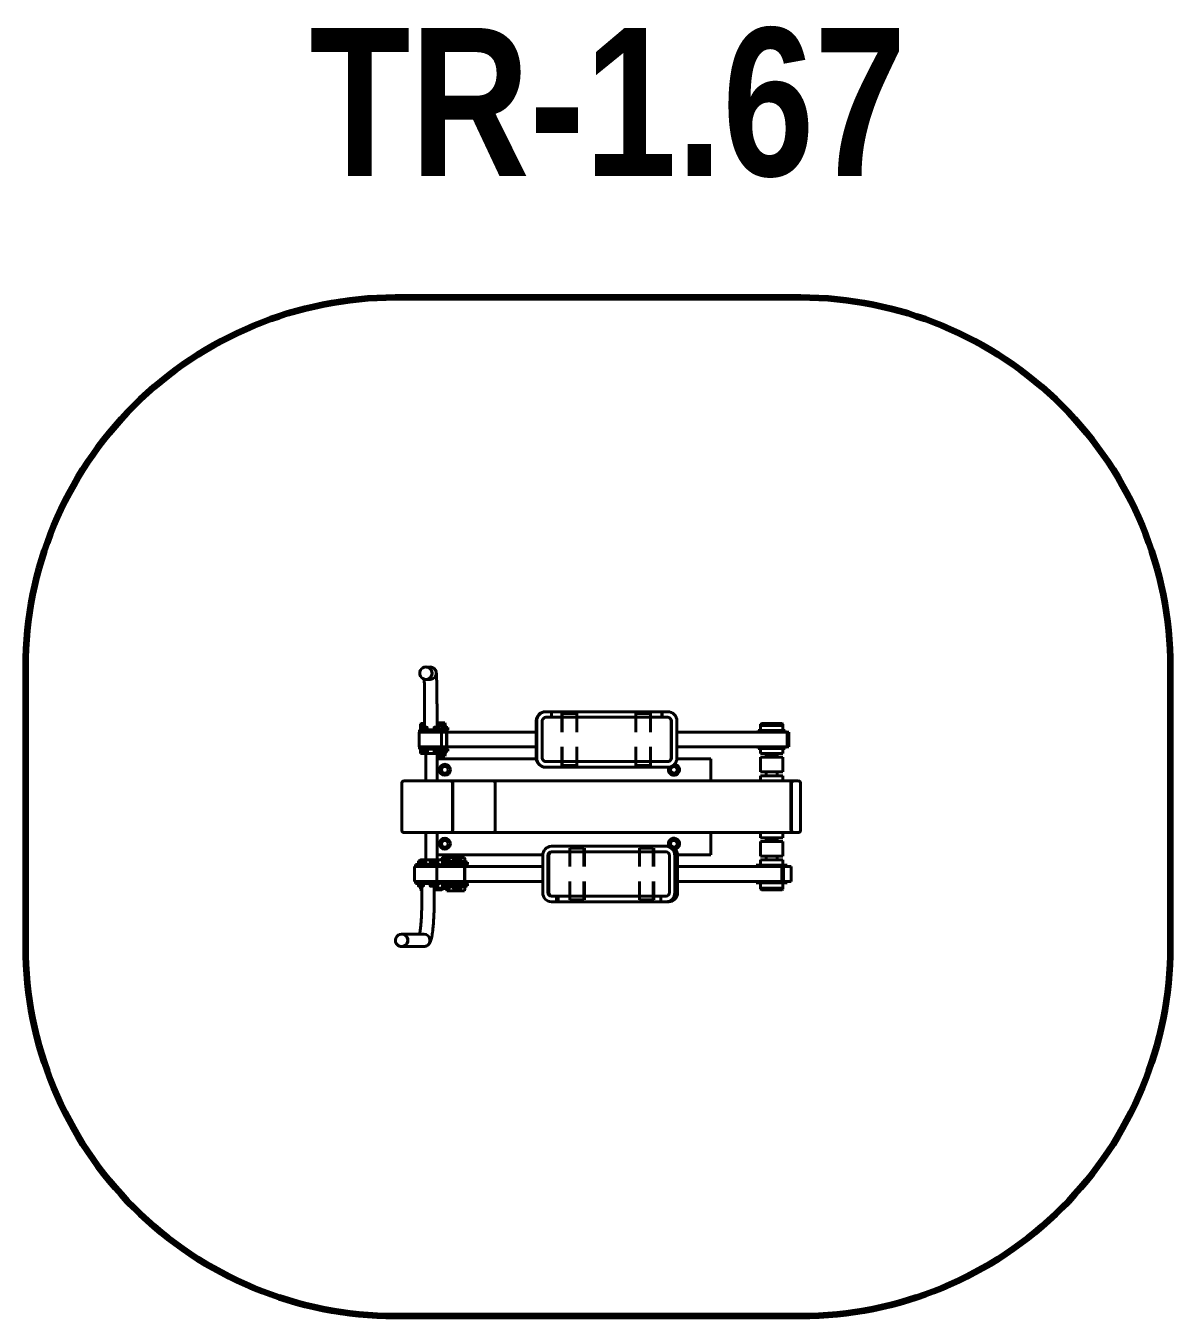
# Model space of a CAD drawing. Header units: millimetres. Extents: x 61325 to 64421, y 1197 to 4687.
import ezdxf

# ---------------------------------------------------------------- set-up
doc = ezdxf.new("R2010")
doc.units = ezdxf.units.MM
doc.layers.add('DiKom', color=7, linetype='Continuous')
doc.styles.add('style1', font='arialbd.ttf', dxfattribs={"width": 0.8})

msp = doc.modelspace()

# ---------------------------------------------------------------- hatches: boundary and pattern name
at = {"layer": 'DiKom', "linetype": 'Continuous', "lineweight": 40}
h = msp.add_hatch(color=7, dxfattribs=at)
h.paths.add_polyline_path([(62595.2, 2510.5), (62594.4, 2507.5), (62592.2, 2505.3), (62589.3, 2504.5), (62589.2, 2504.5), (62595.2, 2504.5)])
h.paths.add_polyline_path([(62595.2, 2638.5), (62595.2, 2644.5), (62589.2, 2644.5), (62592.1, 2643.7), (62594.3, 2641.6), (62595.2, 2638.6)])

# ---------------------------------------------------------------- linework, layer by layer
at = {"layer": 'DiKom', "color": 7, "linetype": 'Continuous', "lineweight": 40}
for p, q in [((62407.5, 2952.5), (62418.6, 2952.5)), ((62407.5, 2919), (62418.6, 2919)), ((62418.6, 2919), (62418.6, 2919)), ((62731, 2831.5), (62732.3, 2831.5)), ((63061.7, 2831.5), (62732.3, 2831.5)), ((62747.3, 2816.5), (62747.3, 2831.5)), ((63046, 2831.5), (63046, 2816.5)), ((63046.8, 2831.5), (63046.8, 2816.5)), ((62392.5, 2797.5), (62394.5, 2799.5)), ((62392.5, 2797.5), (62404.1, 2797.5)), ((62392.5, 2797.5), (62392.5, 2782.5)), ((62392.5, 2794.5), (62404.1, 2794.5)), ((62404.1, 2794.5), (62392.5, 2794.5)), ((62394.5, 2799.5), (62404.1, 2799.5)), ((62404.1, 2789.4), (62404.1, 2819)), ((62437.6, 2789.4), (62437.6, 2819)), ((62458.4, 2801.5), (62437.6, 2801.5)), ((62437.6, 2799.5), (62450.5, 2799.5)), ((62437.6, 2797.5), (62452.5, 2797.5)), ((62437.6, 2794.5), (62452.5, 2794.5)), ((62452.5, 2794.5), (62437.6, 2794.5)), ((62452.5, 2797.5), (62450.5, 2799.5)), ((62452.5, 2797.5), (62452.5, 2780.5)), ((62454, 2795.4), (62452.5, 2795.4)), ((62454.3, 2795.2), (62454, 2795.4)), ((62455.3, 2795.4), (62454, 2795.4)), ((62454.3, 2790.1), (62454.3, 2794.6)), ((62454.4, 2790.1), (62454.4, 2794.6)), ((62455.7, 2795.2), (62455.3, 2795.4)), ((62455.6, 2790.1), (62455.6, 2794.6)), ((62455.7, 2790.1), (62455.7, 2794.6)), ((62458.4, 2801.5), (62460.2, 2791.5)), ((62458.4, 2801.5), (62458.4, 2801.5)), ((62706, 2806.5), (62707.4, 2806.5)), ((62706, 2806.5), (62706, 2706.5)), ((62707.4, 2806.5), (62707.4, 2706.5)), ((62722.4, 2706.5), (62722.4, 2806.5)), ((62732.3, 2816.5), (63061.3, 2816.5)), ((62775.6, 2826.5), (62775.6, 2776.5)), ((62775.9, 2826.5), (62775.9, 2776.5)), ((62815.8, 2826.5), (62775.9, 2826.5)), ((62815.8, 2776.5), (62815.8, 2826.5)), ((62975.3, 2826.5), (62975.5, 2826.5)), ((62975.3, 2826.5), (62975.3, 2776.5)), ((63015.4, 2826.5), (62975.5, 2826.5)), ((62975.5, 2826.5), (62975.5, 2776.5)), ((63015.4, 2776.5), (63015.4, 2826.5)), ((63071.3, 2706.5), (63071.3, 2806.5)), ((63071.3, 2806.5), (63071.7, 2806.5)), ((63071.7, 2806.5), (63071.7, 2706.5)), ((63086.7, 2706.5), (63086.7, 2806.5)), ((63313, 2797.5), (63315, 2799.5)), ((63313, 2797.5), (63313, 2780.5)), ((63313, 2797.5), (63373, 2797.5)), ((63313, 2797.5), (63313, 2797.5)), ((63373, 2794.5), (63313, 2794.5)), ((63313, 2794.5), (63373, 2794.5)), ((63313, 2794.5), (63313, 2794.5)), ((63315, 2799.5), (63371, 2799.5)), ((63315, 2799.5), (63315, 2799.5)), ((63373, 2797.5), (63371, 2799.5)), ((63373, 2797.5), (63373, 2780.5)), ((62389.6, 2736.5), (62389.6, 2776.5)), ((62389.6, 2776.5), (62706, 2776.5)), ((62390.1, 2782.5), (62451.6, 2782.5)), ((62390.1, 2776.5), (62390.1, 2782.5)), ((62395, 2776.5), (62395, 2782.5)), ((62396.2, 2782.5), (62396.2, 2784.1)), ((62396.2, 2784.1), (62412.2, 2784.1)), ((62397.6, 2784.1), (62397.6, 2788.6)), ((62397.7, 2789.2), (62398, 2789.4)), ((62410.4, 2789.4), (62398, 2789.4)), ((62404, 2784.1), (62404, 2788.6)), ((62410.7, 2789.2), (62410.4, 2789.4)), ((62410.6, 2784.1), (62410.6, 2788.6)), ((62410.7, 2784.1), (62410.7, 2788.6)), ((62412.2, 2782.5), (62412.2, 2784.1)), ((62428.2, 2782.5), (62428.2, 2784.1)), ((62428.2, 2784.1), (62445.5, 2784.1)), ((62429.6, 2784.1), (62429.6, 2788.6)), ((62429.7, 2789.2), (62430, 2789.4)), ((62443.7, 2789.4), (62430, 2789.4)), ((62436, 2784.1), (62436, 2788.6)), ((62442.7, 2789.2), (62442.3, 2789.4)), ((62442.6, 2784.1), (62442.6, 2788.6)), ((62442.7, 2784.1), (62442.7, 2788.6)), ((62444, 2789.2), (62443.7, 2789.4)), ((62443.9, 2784.1), (62443.9, 2788.6)), ((62444.1, 2784.1), (62444.1, 2788.6)), ((62444.2, 2782.5), (62444.2, 2784.1)), ((62445, 2776.5), (62445, 2782.5)), ((62445.5, 2782.5), (62445.5, 2784.1)), ((62449.6, 2776.5), (62449.6, 2736.5)), ((62449.7, 2776.5), (62449.7, 2736.5)), ((62449.7, 2776.5), (62449.7, 2736.5)), ((62450.1, 2776.5), (62450.1, 2782.5)), ((62451.6, 2776.5), (62451.6, 2782.5)), ((62453.1, 2780.5), (62451.6, 2780.5)), ((62452, 2780.5), (62452, 2776.5)), ((62457.2, 2790.1), (62452.5, 2790.1)), ((62466.7, 2788.5), (62452.5, 2788.5)), ((62458.6, 2782.5), (62452.5, 2782.5)), ((62466.7, 2782.5), (62452.5, 2782.5)), ((62453.1, 2780.5), (62453.1, 2776.5)), ((62453.1, 2780.5), (62453.1, 2780.5)), ((62453.1, 2780.5), (62453.1, 2776.5)), ((62460.2, 2791.5), (62455.7, 2791.5)), ((62455.8, 2790.1), (62455.8, 2788.5)), ((62457.2, 2790.1), (62457.2, 2788.5)), ((62458.6, 2788.5), (62458.6, 2776.5)), ((62460.2, 2791.5), (62460.2, 2791.5)), ((62460.2, 2791.5), (62460.2, 2788.5)), ((62463.6, 2736.5), (62463.6, 2776.5)), ((62463.6, 2776.5), (62463.6, 2736.5)), ((62463.7, 2724.5), (62463.7, 2788.5)), ((62465.4, 2782.5), (62465.4, 2776.5)), ((62466.7, 2788.5), (62466.7, 2788.5)), ((62466.7, 2788.5), (62466.7, 2782.5)), ((62466.7, 2782.5), (62466.7, 2782.5)), ((63086.7, 2776.5), (63389.7, 2776.5)), ((63306.5, 2780.5), (63306.5, 2776.5)), ((63306.5, 2780.5), (63306.5, 2780.5)), ((63379.5, 2780.5), (63306.5, 2780.5)), ((63306.5, 2780.5), (63306.5, 2776.5)), ((63309.6, 2780.5), (63309.6, 2776.5)), ((63314.9, 2780.5), (63314.9, 2776.5)), ((63374.8, 2776.5), (63314.9, 2776.5)), ((63374.8, 2780.5), (63374.8, 2776.5)), ((63379.5, 2780.5), (63379.5, 2776.5)), ((63384.7, 2736.5), (63384.7, 2776.5)), ((63389.7, 2776.5), (63384.7, 2776.5)), ((63384.7, 2776.5), (63384.7, 2736.5)), ((63389.7, 2736.5), (63389.7, 2776.5)), ((62389.6, 2736.5), (62706, 2736.5)), ((62390.1, 2730.5), (62390.1, 2736.5)), ((62390.1, 2730.5), (62451.6, 2730.5)), ((62392.5, 2718.5), (62392.5, 2730.5)), ((62395, 2730.5), (62395, 2736.5)), ((62397.6, 2730.5), (62397.6, 2726.1)), ((62412.1, 2726.1), (62397.6, 2726.1)), ((62397.7, 2721), (62397.7, 2726.1)), ((62404, 2730.5), (62404, 2726.1)), ((62410.6, 2730.5), (62410.6, 2726.1)), ((62410.7, 2730.5), (62410.7, 2726.1)), ((62410.7, 2721), (62410.7, 2726.1)), ((62411.9, 2730.5), (62411.9, 2726.1)), ((62412, 2721), (62412, 2726.1)), ((62412.1, 2730.5), (62412.1, 2726.1)), ((62429.6, 2730.5), (62429.6, 2726.1)), ((62444.1, 2726.1), (62429.6, 2726.1)), ((62429.7, 2721), (62429.7, 2726.1)), ((62436, 2730.5), (62436, 2726.1)), ((62442.6, 2730.5), (62442.6, 2726.1)), ((62442.7, 2730.5), (62442.7, 2726.1)), ((62442.7, 2721), (62442.7, 2726.1)), ((62443.9, 2730.5), (62443.9, 2726.1)), ((62444, 2721), (62444, 2726.1)), ((62444.1, 2730.5), (62444.1, 2726.1)), ((62445, 2730.5), (62445, 2736.5)), ((62450.1, 2730.5), (62450.1, 2736.5)), ((62451.6, 2730.5), (62451.6, 2736.5)), ((62453.1, 2732.5), (62451.6, 2732.5)), ((62452, 2736.5), (62452, 2732.5)), ((62452.5, 2718.5), (62452.5, 2732.5)), ((62452.5, 2732.5), (62452.5, 2732.5)), ((62452.5, 2730.5), (62458.6, 2730.5)), ((62466.7, 2730.5), (62452.5, 2730.5)), ((62466.7, 2724.5), (62452.5, 2724.5)), ((62457.2, 2722.9), (62452.5, 2722.9)), ((62453.1, 2736.5), (62453.1, 2732.5)), ((62453.1, 2736.5), (62453.1, 2732.5)), ((62453.1, 2732.5), (62453.1, 2732.5)), ((62454.3, 2722.9), (62454.3, 2718.5)), ((62454.4, 2722.9), (62454.4, 2718.5)), ((62455.6, 2722.9), (62455.6, 2718.5)), ((62455.7, 2722.9), (62455.7, 2718.5)), ((62455.8, 2724.5), (62455.8, 2722.9)), ((62457.2, 2724.5), (62457.2, 2722.9)), ((62458.6, 2724.5), (62458.6, 2736.5)), ((62460.2, 2721.5), (62460.2, 2724.5)), ((62465.4, 2730.5), (62465.4, 2736.5)), ((62466.7, 2730.5), (62466.7, 2730.5)), ((62466.7, 2730.5), (62466.7, 2724.5)), ((62466.7, 2724.5), (62466.7, 2724.5)), ((62775.6, 2736.5), (62775.6, 2686.5)), ((62775.9, 2736.5), (62775.9, 2686.5)), ((62815.8, 2686.5), (62815.8, 2736.5)), ((62975.3, 2736.5), (62975.3, 2686.5)), ((62975.5, 2736.5), (62975.5, 2686.5)), ((63015.4, 2686.5), (63015.4, 2736.5)), ((63086.7, 2736.5), (63389.7, 2736.5)), ((63306.5, 2732.5), (63306.5, 2736.5)), ((63306.5, 2732.5), (63306.5, 2736.5)), ((63306.5, 2732.5), (63306.5, 2732.5)), ((63306.5, 2732.5), (63379.5, 2732.5)), ((63309.6, 2732.5), (63309.6, 2736.5)), ((63313, 2718.5), (63313, 2732.5)), ((63314.9, 2736.5), (63374.8, 2736.5)), ((63314.9, 2732.5), (63314.9, 2736.5)), ((63373, 2718.5), (63373, 2732.5)), ((63374.8, 2732.5), (63374.8, 2736.5)), ((63379.5, 2732.5), (63379.5, 2736.5)), ((62392.5, 2718.5), (62455.7, 2718.5)), ((62397.7, 2721), (62412, 2721)), ((62400.2, 2721), (62400.2, 2720.4)), ((62400.2, 2720.4), (62401.4, 2719.1)), ((62409.5, 2720.4), (62400.2, 2720.4)), ((62401.4, 2719.1), (62401.4, 2721)), ((62406.9, 2719.1), (62401.4, 2719.1)), ((62406.9, 2719.1), (62406.9, 2721)), ((62408.2, 2720.4), (62406.9, 2719.1)), ((62408.2, 2719.1), (62406.9, 2719.1)), ((62407.5, 2644.5), (62407.5, 2718.5)), ((62408.2, 2721), (62408.2, 2720.4)), ((62408.2, 2719.1), (62408.2, 2721)), ((62409.5, 2720.4), (62408.2, 2719.1)), ((62409.5, 2721), (62409.5, 2720.4)), ((62429.7, 2721), (62444, 2721)), ((62432.2, 2721), (62432.2, 2720.4)), ((62432.2, 2720.4), (62433.4, 2719.1)), ((62441.5, 2720.4), (62432.2, 2720.4)), ((62433.4, 2719.1), (62433.4, 2721)), ((62438.9, 2719.1), (62433.4, 2719.1)), ((62437.5, 2644.5), (62437.5, 2718.5)), ((62437.5, 2711.5), (62443.8, 2711.5)), ((62437.5, 2704.5), (62706.1, 2704.5)), ((62438.9, 2719.1), (62438.9, 2721)), ((62440.2, 2720.4), (62438.9, 2719.1)), ((62440.2, 2719.1), (62438.9, 2719.1)), ((62440.2, 2721), (62440.2, 2720.4)), ((62440.2, 2719.1), (62440.2, 2721)), ((62441.5, 2720.4), (62440.2, 2719.1)), ((62441.3, 2713.4), (62441.3, 2718.5)), ((62441.3, 2713.4), (62455.7, 2713.4)), ((62441.5, 2721), (62441.5, 2720.4)), ((62443.8, 2713.4), (62443.8, 2711.4)), ((62443.8, 2711.4), (62445.1, 2710.1)), ((62453.2, 2711.4), (62443.8, 2711.4)), ((62445.1, 2710.1), (62445.1, 2713.4)), ((62446.4, 2710.1), (62445.1, 2710.1)), ((62450.6, 2710.1), (62446.4, 2710.1)), ((62450.6, 2710.1), (62450.6, 2713.4)), ((62451.8, 2711.4), (62450.6, 2710.1)), ((62451.9, 2710.1), (62450.6, 2710.1)), ((62451.8, 2713.4), (62451.8, 2711.4)), ((62451.9, 2710.1), (62451.9, 2713.4)), ((62453.2, 2711.4), (62451.9, 2710.1)), ((62453.2, 2713.4), (62453.2, 2711.4)), ((62453.2, 2711.5), (62458.4, 2711.5)), ((62454.3, 2713.4), (62454.3, 2718.5)), ((62455.7, 2721.5), (62460.2, 2721.5)), ((62455.7, 2713.4), (62455.7, 2718.5)), ((62458.4, 2711.5), (62460.2, 2721.5)), ((62706, 2706.5), (62707.4, 2706.5)), ((63061.7, 2696.5), (62732.3, 2696.5)), ((63071.3, 2706.5), (63071.7, 2706.5)), ((63086.6, 2704.5), (63178.6, 2704.5)), ((63178.6, 2644.5), (63178.6, 2704.5)), ((63313, 2718.5), (63373, 2718.5)), ((63313, 2668.5), (63313, 2708.5)), ((63313, 2708.5), (63373, 2708.5)), ((63328, 2708.5), (63328, 2718.5)), ((63331.5, 2712.5), (63330.5, 2711.5)), ((63355.5, 2711.5), (63330.5, 2711.5)), ((63330.5, 2711.5), (63330.5, 2708.5)), ((63354.5, 2712.5), (63331.5, 2712.5)), ((63354.5, 2712.5), (63355.5, 2711.5)), ((63355.5, 2711.5), (63355.5, 2708.5)), ((63358, 2708.5), (63358, 2718.5)), ((63373, 2708.5), (63373, 2668.5)), ((62731, 2681.5), (62732.3, 2681.5)), ((62732.3, 2681.5), (63061.7, 2681.5)), ((62775.6, 2686.5), (62775.9, 2686.5)), ((62775.9, 2686.5), (62815.8, 2686.5)), ((62975.3, 2686.5), (62975.5, 2686.5)), ((62975.5, 2686.5), (63015.4, 2686.5)), ((63373, 2668.5), (63313, 2668.5)), ((63373, 2658.5), (63313, 2658.5)), ((63313, 2658.5), (63313, 2644.5)), ((63328, 2668.5), (63328, 2658.5)), ((63358, 2668.5), (63358, 2658.5)), ((63373, 2658.5), (63373, 2644.5)), ((62342, 2638.5), (62342, 2510.5)), ((62348, 2644.5), (63415.1, 2644.5)), ((62479.8, 2510.5), (62479.8, 2638.5)), ((62480.2, 2638.5), (62480.2, 2510.5)), ((62595.2, 2644.5), (62595.2, 2504.5)), ((63394.8, 2638.5), (63394.8, 2510.5)), ((63394.8, 2510.5), (63394.8, 2638.5)), ((63396.8, 2510.5), (63396.8, 2638.5)), ((63421.1, 2638.5), (63421.1, 2510.5)), ((63415.1, 2504.5), (62348, 2504.5)), ((62407.5, 2430.5), (62407.5, 2504.5)), ((62437.5, 2430.5), (62437.5, 2504.5)), ((63178.6, 2444.5), (63178.6, 2504.5)), ((63313, 2490.5), (63313, 2504.5)), ((63313, 2490.5), (63373, 2490.5)), ((63313, 2440.5), (63313, 2480.5)), ((63313, 2480.5), (63373, 2480.5)), ((63328, 2480.5), (63328, 2490.5)), ((63331.5, 2484.5), (63330.5, 2483.5)), ((63355.5, 2483.5), (63330.5, 2483.5)), ((63330.5, 2483.5), (63330.5, 2480.5)), ((63354.5, 2484.5), (63331.5, 2484.5)), ((63354.5, 2484.5), (63355.5, 2483.5)), ((63355.5, 2483.5), (63355.5, 2480.5)), ((63358, 2480.5), (63358, 2490.5)), ((63373, 2490.5), (63373, 2504.5)), ((63373, 2480.5), (63373, 2440.5)), ((62437.5, 2444.5), (62723.6, 2444.5)), ((63057.1, 2467.5), (62747, 2467.5)), ((62747, 2452.5), (63057.1, 2452.5)), ((62797.1, 2462.5), (62797.1, 2412.5)), ((62834.7, 2462.5), (62797.1, 2462.5)), ((62834.7, 2412.5), (62834.7, 2462.5)), ((62836.1, 2412.5), (62836.1, 2462.5)), ((62985.1, 2462.5), (62985.1, 2412.5)), ((63022.6, 2462.5), (62985.1, 2462.5)), ((63022.6, 2412.5), (63022.6, 2462.5)), ((63024, 2412.5), (63024, 2462.5)), ((63064.9, 2467.5), (63057.1, 2467.5)), ((63088.3, 2444.5), (63178.6, 2444.5)), ((62377, 2412.5), (62723.5, 2412.5)), ((62377, 2372.5), (62377, 2412.5)), ((62379.4, 2418.5), (62379.4, 2412.5)), ((62447.4, 2418.5), (62379.4, 2418.5)), ((62383.9, 2418.5), (62383.9, 2412.5)), ((62387.1, 2418.5), (62387.1, 2422.9)), ((62387.1, 2422.9), (62407.9, 2422.9)), ((62387.4, 2428), (62387.4, 2422.9)), ((62407.5, 2428), (62387.4, 2428)), ((62389.9, 2428.7), (62391.2, 2429.9)), ((62389.9, 2428), (62389.9, 2428.7)), ((62389.9, 2428.7), (62405, 2428.7)), ((62391.2, 2429.9), (62396.7, 2429.9)), ((62391.2, 2429.9), (62391.2, 2428)), ((62470.7, 2430.5), (62392.5, 2430.5)), ((62392.5, 2430.5), (62392.5, 2429.9)), ((62393.2, 2418.5), (62393.2, 2422.9)), ((62397.9, 2428.7), (62396.7, 2429.9)), ((62396.7, 2429.9), (62396.7, 2428)), ((62397.5, 2429.1), (62398.3, 2429.9)), ((62397.9, 2428), (62397.9, 2428.7)), ((62398.3, 2429.9), (62403.8, 2429.9)), ((62398.3, 2429.9), (62398.3, 2428)), ((62400, 2418.5), (62400, 2422.9)), ((62400.4, 2428), (62400.4, 2422.9)), ((62400.8, 2418.5), (62400.8, 2422.9)), ((62405, 2428.7), (62403.8, 2429.9)), ((62403.8, 2429.9), (62403.8, 2428)), ((62405, 2428), (62405, 2428.7)), ((62407.1, 2418.5), (62407.1, 2422.9)), ((62407.5, 2428), (62407.5, 2422.9)), ((62407.9, 2418.5), (62407.9, 2422.9)), ((62418.9, 2422.9), (62439.7, 2422.9)), ((62418.9, 2418.5), (62418.9, 2422.9)), ((62439.4, 2428), (62419.3, 2428)), ((62419.3, 2428), (62419.3, 2422.9)), ((62421.8, 2428.7), (62423, 2429.9)), ((62421.8, 2428), (62421.8, 2428.7)), ((62421.8, 2428.7), (62436.9, 2428.7)), ((62423, 2429.9), (62428.5, 2429.9)), ((62423, 2429.9), (62423, 2428)), ((62425, 2418.5), (62425, 2422.9)), ((62429.8, 2428.7), (62428.5, 2429.9)), ((62428.5, 2429.9), (62428.5, 2428)), ((62429.3, 2429.1), (62430.1, 2429.9)), ((62429.8, 2428), (62429.8, 2428.7)), ((62430.1, 2429.9), (62435.6, 2429.9)), ((62430.1, 2429.9), (62430.1, 2428)), ((62431.9, 2418.5), (62431.9, 2422.9)), ((62432.3, 2428), (62432.3, 2422.9)), ((62432.6, 2418.5), (62432.6, 2422.9)), ((62433.6, 2418.5), (62433.6, 2412.5)), ((62436.9, 2428.7), (62435.6, 2429.9)), ((62435.6, 2429.9), (62435.6, 2428)), ((62436.7, 2412.5), (62436.7, 2372.5)), ((62436.9, 2428), (62436.9, 2428.7)), ((62437.2, 2412.5), (62437.2, 2372.5)), ((62437.2, 2412.5), (62437.2, 2372.5)), ((62439, 2418.5), (62439, 2422.9)), ((62439.1, 2418.5), (62439.1, 2412.5)), ((62439.4, 2428), (62439.4, 2422.9)), ((62439.7, 2418.5), (62439.7, 2422.9)), ((62447.4, 2418.5), (62447.4, 2412.5)), ((62447.4, 2416.5), (62455.4, 2416.5)), ((62449.3, 2412.5), (62449.3, 2416.5)), ((62470.4, 2435.6), (62450.3, 2435.6)), ((62450.3, 2435.6), (62450.3, 2430.5)), ((62452.5, 2430.5), (62452.5, 2416.5)), ((62452.5, 2426.1), (62471.9, 2426.1)), ((62452.5, 2424.5), (62519.9, 2424.5)), ((62498.5, 2418.5), (62452.5, 2418.5)), ((62452.5, 2418.5), (62519.9, 2418.5)), ((62452.8, 2437.7), (62454.1, 2438.9)), ((62452.8, 2435.6), (62452.8, 2437.7)), ((62452.8, 2437.7), (62467.9, 2437.7)), ((62454.1, 2438.9), (62459.6, 2438.9)), ((62454.1, 2438.9), (62454.1, 2435.6)), ((62455.4, 2416.5), (62455.4, 2416.5)), ((62455.4, 2412.5), (62455.4, 2416.5)), ((62456, 2426.1), (62456, 2430.5)), ((62458.4, 2437.7), (62460.8, 2437.7)), ((62460.8, 2437.7), (62459.6, 2438.9)), ((62459.6, 2438.9), (62459.6, 2435.6)), ((62460.4, 2438.1), (62461.2, 2438.9)), ((62460.8, 2435.6), (62460.8, 2437.7)), ((62461.2, 2438.9), (62466.7, 2438.9)), ((62461.2, 2438.9), (62461.2, 2435.6)), ((62462.9, 2426.1), (62462.9, 2430.5)), ((62463.3, 2435.6), (62463.3, 2430.5)), ((62463.7, 2426.1), (62463.7, 2430.5)), ((62464.8, 2424.5), (62464.8, 2426.1)), ((62467.9, 2437.7), (62466.7, 2438.9)), ((62466.7, 2438.9), (62466.7, 2435.6)), ((62467.9, 2435.6), (62467.9, 2437.7)), ((62484.6, 2437.5), (62467.9, 2437.5)), ((62470, 2426.1), (62470, 2430.5)), ((62470.4, 2435.6), (62470.4, 2430.5)), ((62470.7, 2426.1), (62470.7, 2430.5)), ((62481.8, 2427.5), (62470.7, 2427.5)), ((62471.9, 2424.5), (62471.9, 2426.1)), ((62480.6, 2424.5), (62480.6, 2426.1)), ((62480.6, 2426.1), (62503.7, 2426.1)), ((62481.8, 2430.5), (62502.6, 2430.5)), ((62481.8, 2426.1), (62481.8, 2430.5)), ((62495.1, 2435.6), (62482.1, 2435.6)), ((62482.1, 2435.6), (62482.1, 2430.5)), ((62484.6, 2437.7), (62485.9, 2438.9)), ((62484.6, 2435.6), (62484.6, 2437.7)), ((62484.6, 2437.7), (62499.7, 2437.7)), ((62485.9, 2438.9), (62491.4, 2438.9)), ((62485.9, 2438.9), (62485.9, 2435.6)), ((62487.9, 2426.1), (62487.9, 2430.5)), ((62492.6, 2437.7), (62491.4, 2438.9)), ((62491.4, 2438.9), (62491.4, 2435.6)), ((62492.2, 2438.1), (62493, 2438.9)), ((62492.6, 2435.6), (62492.6, 2437.7)), ((62493, 2438.9), (62498.5, 2438.9)), ((62493, 2438.9), (62493, 2435.6)), ((62494.7, 2426.1), (62494.7, 2430.5)), ((62495.1, 2435.6), (62495.1, 2430.5)), ((62502.2, 2435.6), (62495.1, 2435.6)), ((62495.5, 2426.1), (62495.5, 2430.5)), ((62496.6, 2424.5), (62496.6, 2426.1)), ((62499.7, 2437.7), (62498.5, 2438.9)), ((62498.5, 2438.9), (62498.5, 2435.6)), ((62498.5, 2412.5), (62498.5, 2424.5)), ((62499.7, 2435.6), (62499.7, 2437.7)), ((62511.5, 2437.5), (62499.7, 2437.5)), ((62501.8, 2426.1), (62501.8, 2430.5)), ((62502.2, 2435.6), (62502.2, 2430.5)), ((62502.6, 2426.1), (62502.6, 2430.5)), ((62513.3, 2427.5), (62502.6, 2427.5)), ((62503.7, 2424.5), (62503.7, 2426.1)), ((62503.9, 2412.5), (62503.9, 2424.5)), ((62511.7, 2437.5), (62511.5, 2437.5)), ((62511.7, 2437.5), (62513.4, 2427.5)), ((62512.2, 2412.5), (62512.2, 2372.5)), ((62512.2, 2372.5), (62512.2, 2412.5)), ((62512.7, 2372.5), (62512.7, 2412.5)), ((62513.1, 2418.5), (62513.1, 2412.5)), ((62517.8, 2414.5), (62513.1, 2414.5)), ((62513.4, 2427.5), (62513.3, 2427.5)), ((62513.4, 2427.5), (62513.4, 2424.5)), ((62517.9, 2414.5), (62517.8, 2414.5)), ((62517.9, 2418.5), (62517.9, 2414.5)), ((62519.8, 2424.5), (62519.9, 2424.5)), ((62519.8, 2418.5), (62519.9, 2418.5)), ((62519.9, 2418.5), (62519.9, 2424.5)), ((62723.5, 2442.5), (62723.5, 2342.5)), ((62737.6, 2342.5), (62737.6, 2442.5)), ((62740, 2442.5), (62737.6, 2442.5)), ((62740, 2442.5), (62740, 2342.5)), ((63066.5, 2442.5), (63066.5, 2342.5)), ((63080.5, 2342.5), (63080.5, 2442.5)), ((63088.4, 2442.5), (63080.5, 2442.5)), ((63088.4, 2342.5), (63088.4, 2442.5)), ((63088.4, 2412.5), (63395.5, 2412.5)), ((63301.2, 2416.5), (63301.2, 2412.5)), ((63384.7, 2416.5), (63301.2, 2416.5)), ((63304.5, 2416.5), (63304.5, 2412.5)), ((63360.9, 2412.5), (63304.5, 2412.5)), ((63373, 2440.5), (63313, 2440.5)), ((63373, 2430.5), (63313, 2430.5)), ((63313, 2430.5), (63313, 2416.5)), ((63328, 2440.5), (63328, 2430.5)), ((63358, 2440.5), (63358, 2430.5)), ((63360.9, 2416.5), (63360.9, 2412.5)), ((63367.3, 2416.5), (63367.3, 2412.5)), ((63370.3, 2372.5), (63370.3, 2412.5)), ((63370.3, 2412.5), (63370.3, 2372.5)), ((63373, 2430.5), (63373, 2416.5)), ((63375, 2372.5), (63375, 2412.5)), ((63384.7, 2416.5), (63384.7, 2412.5)), ((63395.5, 2412.5), (63395.5, 2372.5)), ((62723.5, 2372.5), (62377, 2372.5)), ((62379.4, 2372.5), (62379.4, 2366.5)), ((62447.4, 2366.5), (62379.4, 2366.5)), ((62383.9, 2372.5), (62383.9, 2366.5)), ((62385.9, 2366.5), (62385.9, 2364.9)), ((62401.9, 2364.9), (62385.9, 2364.9)), ((62387.1, 2364.9), (62387.1, 2360.4)), ((62387.4, 2359.8), (62387.8, 2359.6)), ((62387.8, 2359.6), (62400.1, 2359.6)), ((62392.5, 2351.5), (62392.5, 2359.6)), ((62392.5, 2354.5), (62396.7, 2354.5)), ((62396.7, 2354.5), (62392.5, 2354.5)), ((62392.5, 2351.5), (62394.5, 2349.5)), ((62396.7, 2351.5), (62392.5, 2351.5)), ((62393.2, 2364.9), (62393.2, 2360.4)), ((62396.7, 2349.5), (62394.5, 2349.5)), ((62396.7, 2359.6), (62396.7, 2330)), ((62400, 2364.9), (62400, 2360.4)), ((62400.5, 2359.8), (62400.1, 2359.6)), ((62400.8, 2364.9), (62400.8, 2360.4)), ((62401.9, 2366.5), (62401.9, 2364.9)), ((62417.8, 2366.5), (62417.8, 2364.9)), ((62440.9, 2364.9), (62417.8, 2364.9)), ((62418.9, 2364.9), (62418.9, 2360.4)), ((62419.2, 2359.8), (62419.6, 2359.6)), ((62419.6, 2359.6), (62420.1, 2359.6)), ((62420.1, 2359.6), (62439, 2359.6)), ((62425, 2364.9), (62425, 2360.4)), ((62430.2, 2359.6), (62430.2, 2330)), ((62430.2, 2354.5), (62452.4, 2354.5)), ((62452.4, 2354.5), (62430.2, 2354.5)), ((62452.4, 2351.5), (62430.2, 2351.5)), ((62450.4, 2349.5), (62430.2, 2349.5)), ((62431.9, 2364.9), (62431.9, 2360.4)), ((62432.3, 2359.8), (62431.9, 2359.6)), ((62432.6, 2364.9), (62432.6, 2360.4)), ((62433.6, 2372.5), (62433.6, 2366.5)), ((62433.8, 2366.5), (62433.8, 2364.9)), ((62439, 2364.9), (62439, 2360.4)), ((62439.4, 2359.8), (62439, 2359.6)), ((62439.1, 2372.5), (62439.1, 2366.5)), ((62439.7, 2364.9), (62439.7, 2360.4)), ((62440.9, 2366.5), (62440.9, 2364.9)), ((62447.4, 2372.5), (62447.4, 2366.5)), ((62447.4, 2368.5), (62455.4, 2368.5)), ((62449.3, 2368.5), (62449.3, 2372.5)), ((62450.5, 2349.5), (62450.4, 2349.5)), ((62452.5, 2351.5), (62450.5, 2349.5)), ((62452.4, 2354.5), (62452.5, 2354.5)), ((62452.5, 2354.5), (62452.4, 2354.5)), ((62452.5, 2351.5), (62452.4, 2351.5)), ((62452.5, 2351.5), (62452.5, 2368.5)), ((62452.5, 2366.5), (62498.5, 2366.5)), ((62452.5, 2366.5), (62519.9, 2366.5)), ((62452.5, 2360.5), (62519.9, 2360.5)), ((62452.5, 2358.9), (62471.9, 2358.9)), ((62452.5, 2353.6), (62470.1, 2353.6)), ((62455.4, 2368.5), (62455.4, 2372.5)), ((62455.4, 2368.5), (62455.4, 2368.5)), ((62456, 2358.9), (62456, 2354.4)), ((62462.9, 2358.9), (62462.9, 2354.4)), ((62463.3, 2353.8), (62463, 2353.6)), ((62464.2, 2347.5), (62463.1, 2353.6)), ((62463.7, 2358.9), (62463.7, 2354.4)), ((62464.2, 2347.5), (62511.7, 2347.5)), ((62464.8, 2358.9), (62464.8, 2360.5)), ((62470, 2358.9), (62470, 2354.4)), ((62470.4, 2353.8), (62470.1, 2353.6)), ((62470.7, 2358.9), (62470.7, 2354.4)), ((62470.7, 2357.5), (62481.8, 2357.5)), ((62471.9, 2358.9), (62471.9, 2360.5)), ((62480.6, 2358.9), (62480.6, 2360.5)), ((62480.6, 2358.9), (62503.7, 2358.9)), ((62481.8, 2358.9), (62481.8, 2354.4)), ((62482.1, 2353.8), (62482.5, 2353.6)), ((62482.5, 2353.6), (62501.9, 2353.6)), ((62487.9, 2358.9), (62487.9, 2354.4)), ((62494.7, 2358.9), (62494.7, 2354.4)), ((62495.2, 2353.8), (62494.8, 2353.6)), ((62495.5, 2358.9), (62495.5, 2354.4)), ((62496.6, 2358.9), (62496.6, 2360.5)), ((62498.5, 2360.5), (62498.5, 2372.5)), ((62501.8, 2358.9), (62501.8, 2354.4)), ((62502.3, 2353.8), (62501.9, 2353.6)), ((62502.6, 2358.9), (62502.6, 2354.4)), ((62502.6, 2357.5), (62513.4, 2357.5)), ((62503.7, 2358.9), (62503.7, 2360.5)), ((62503.9, 2360.5), (62503.9, 2372.5)), ((62511.7, 2347.5), (62513.4, 2357.5)), ((62513.1, 2366.5), (62513.1, 2372.5)), ((62513.1, 2370.5), (62517.9, 2370.5)), ((62513.4, 2357.5), (62513.4, 2360.5)), ((62517.9, 2366.5), (62517.9, 2370.5)), ((62519.8, 2366.5), (62519.9, 2366.5)), ((62519.8, 2360.5), (62519.9, 2360.5)), ((62519.9, 2360.5), (62519.9, 2366.5)), ((62740, 2342.5), (62737.6, 2342.5)), ((62797.1, 2372.5), (62797.1, 2322.5)), ((62834.7, 2322.5), (62834.7, 2372.5)), ((62836.1, 2322.5), (62836.1, 2372.5)), ((62985.1, 2372.5), (62985.1, 2322.5)), ((63022.6, 2322.5), (63022.6, 2372.5)), ((63024, 2322.5), (63024, 2372.5)), ((63088.4, 2342.5), (63080.5, 2342.5)), ((63088.4, 2372.5), (63395.5, 2372.5)), ((63301.2, 2368.5), (63301.2, 2372.5)), ((63301.2, 2368.5), (63384.7, 2368.5)), ((63304.5, 2372.5), (63360.9, 2372.5)), ((63304.5, 2368.5), (63304.5, 2372.5)), ((63313, 2351.5), (63313, 2368.5)), ((63373, 2354.5), (63313, 2354.5)), ((63313, 2354.5), (63332.7, 2354.5)), ((63313, 2351.5), (63315, 2349.5)), ((63373, 2351.5), (63313, 2351.5)), ((63371, 2349.5), (63315, 2349.5)), ((63332.7, 2354.5), (63373, 2354.5)), ((63360.9, 2368.5), (63360.9, 2372.5)), ((63367.3, 2368.5), (63367.3, 2372.5)), ((63373, 2351.5), (63371, 2349.5)), ((63373, 2351.5), (63373, 2368.5)), ((63384.7, 2368.5), (63384.7, 2372.5)), ((63057.1, 2332.5), (62747, 2332.5)), ((62747, 2317.5), (63064.9, 2317.5)), ((62761.1, 2317.5), (62761.1, 2332.5)), ((62765.2, 2317.5), (62765.2, 2332.5)), ((62797.1, 2322.5), (62834.7, 2322.5)), ((62985.1, 2322.5), (63022.6, 2322.5)), ((63024, 2322.5), (63022.6, 2322.5)), ((63043, 2332.5), (63043, 2317.5)), ((62341.7, 2230), (62401.6, 2230)), ((62401.6, 2230), (62401.6, 2230)), ((62418.2, 2213.3), (62418.4, 2213.3)), ((62341.7, 2196.5), (62401.6, 2196.5))]:
    msp.add_line(p, q, dxfattribs=at)
at = {"layer": 'DiKom', "color": 3, "lineweight": 200}
msp.add_lwpolyline([(61325, 2196.5), (61325, 2952.5, -0.414214), (62325, 3952.5), (63421.1, 3952.5, -0.414214), (64421.1, 2952.5), (64421.1, 2196.5, -0.414214), (63421.1, 1196.5), (62325, 1196.5, -0.414214)], format="xyb", close=True, dxfattribs=at)
at = {"layer": 'DiKom', "color": 7, "linetype": 'Continuous', "lineweight": 40}
for centre, radius in [((62458.6, 2674.5), 15), ((62458.6, 2674.5), 9), ((63078.6, 2674.5), 9), ((62458.6, 2474.5), 15), ((62458.6, 2474.5), 9), ((63078.6, 2474.5), 9)]:
    msp.add_circle(centre, radius, dxfattribs=at)
for centre, radius, start, end in [((63078.6, 2674.5), 15, 150.9181, 84.8882), ((62348, 2638.5), 6, 90, 180), ((62473.8, 2638.5), 6, 0, 90), ((62474.2, 2638.5), 6, 0, 90), ((62589.2, 2638.5), 6, 0, 90), ((63400.8, 2638.5), 6, 90, 180), ((63402.8, 2638.5), 6, 90, 180), ((63415.1, 2638.5), 6, 0, 90), ((62348, 2510.5), 6, 180, 270), ((62473.8, 2510.5), 6, 270, 0), ((62474.2, 2510.5), 6, 270, 0), ((62589.2, 2510.5), 6, 270, 0), ((63078.6, 2474.5), 15, 282.3219, 207.8381), ((63400.8, 2510.5), 6, 180, 270), ((63402.8, 2510.5), 6, 180, 270), ((63415.1, 2510.5), 6, 270, 0)]:
    msp.add_arc(centre, radius, start, end, dxfattribs=at)
for centre, major_axis, ratio, start_param, end_param in [((62407.5, 2935.8), (0, 16.8), 0.999823, 0, 3.141593), ((62407.5, 2935.8), (0, 16.8), 0.999823, 5.540743, 6.283185), ((62407.5, 2935.8), (0, 16.8), 0.999823, 3.141593, 5.540743), ((62407.6, 2935.8), (0, -16.8), 0.999823, 0, 3.141593), ((62407.6, 2935.8), (0, 16.8), 0.999823, 5.540743, 6.283185), ((62407.6, 2935.8), (0, 16.8), 0.999823, 3.141593, 5.540743), ((62418.6, 2935.8), (0, -16.8), 0.999823, 0, 3.141593), ((62731, 2806.5), (0, 25), 0.998147, 0, 1.570796), ((62732.3, 2806.5), (0, 25), 0.998147, 0, 1.570796), ((63061.7, 2806.5), (0, 25), 0.998147, 4.712389, 6.283185), ((62732.3, 2806.5), (0, -10), 0.998147, 3.141593, 4.712389), ((63061.3, 2806.5), (0, 10), 0.998147, 4.712389, 6.283185), ((63061.7, 2806.5), (0, 10), 0.998147, 4.712389, 6.283185), ((62731, 2706.5), (0, -25), 0.998147, 4.712389, 6.283185), ((62732.3, 2706.5), (0, -25), 0.998147, 4.712389, 6.283185), ((62732.3, 2706.5), (0, -10), 0.998147, 4.712389, 6.283185), ((63061.3, 2706.5), (0, -10), 0.998147, 0, 1.570796), ((63061.7, 2706.5), (0, 10), 0.998147, 3.141593, 4.712389), ((63061.7, 2706.5), (0, -25), 0.998147, 0, 1.570796), ((62747, 2442.5), (0, 25), 0.93962, 0, 1.570796), ((62747, 2442.5), (0, -10), 0.93962, 3.141593, 4.712389), ((62749.4, 2442.5), (0, 10), 0.93962, 0, 1.570796), ((63057.1, 2442.5), (0, 25), 0.93962, 4.712389, 6.283185), ((63057.1, 2442.5), (0, 10), 0.93962, 4.712389, 6.283185), ((63064.9, 2442.5), (0, 25), 0.93962, 4.712389, 6.283185), ((62747, 2342.5), (0, -25), 0.93962, 4.712389, 6.283185), ((62747, 2342.5), (0, -10), 0.93962, 4.712389, 6.283185), ((62749.4, 2342.5), (0, -10), 0.93962, 4.712389, 6.283185), ((63057.1, 2342.5), (0, 10), 0.93962, 3.141593, 4.712389), ((63057.1, 2342.5), (0, -25), 0.93962, 0, 1.570796), ((63064.9, 2342.5), (0, -25), 0.93962, 0, 1.570796), ((62341.7, 2213.3), (0, -16.8), 0.994846, 3.141593, 5.540743), ((62341.7, 2213.3), (0, -16.8), 0.994846, 5.540743, 6.283185), ((62341.7, 2213.3), (0, -16.8), 0.994846, 0, 3.141593), ((62342.1, 2213.3), (0, -16.8), 0.994846, 0, 3.141593), ((62401.6, 2213.3), (0, 16.8), 0.994846, 3.141593, 6.283185)]:
    msp.add_ellipse(centre, major_axis=major_axis, ratio=ratio, start_param=start_param, end_param=end_param, dxfattribs=at)
for points, knots in [([(62418.6, 2952.5), (62419.3, 2952.5), (62420.7, 2952.4), (62422.8, 2952), (62424.8, 2951.4), (62426.7, 2950.5), (62428.4, 2949.4), (62430.1, 2948.1), (62431.5, 2946.6), (62432.7, 2944.9), (62433.8, 2943.1), (62434.4, 2941.7), (62434.8, 2940.5), (62435.1, 2939.5), (62435.3, 2938.6), (62435.4, 2937.9), (62435.5, 2937.3), (62435.5, 2936.8), (62435.6, 2936.3), (62435.7, 2935.9), (62435.7, 2935.5), (62435.7, 2935.1), (62435.8, 2934.5), (62435.9, 2933.8), (62435.9, 2932.8), (62436, 2931.4), (62436.1, 2929.2), (62436.3, 2925.4), (62436.5, 2919.3), (62436.8, 2911), (62437, 2901.3), (62437.1, 2890.3), (62437.3, 2878.1), (62437.4, 2865), (62437.5, 2851.2), (62437.6, 2835.8), (62437.6, 2824.9), (62437.6, 2819)], [0, 0, 0, 0, 0.398339, 0.796513, 1.194941, 1.593831, 1.993565, 2.394849, 2.79913, 3.209683, 3.635022, 4.09382, 4.325992, 4.753077, 5.155543, 5.558008, 5.918, 6.27671, 6.664625, 6.962605, 7.160023, 7.55486, 7.946358, 8.331384, 9.101436, 9.845923, 10.937177, 12.721996, 15.385023, 18.093332, 20.825919, 23.572949, 26.329327, 29.092224, 31.860009, 34.631742, 38, 38, 38, 38]), ([(62403, 2919.6), (62403, 2918.6), (62403.1, 2915.1), (62403.3, 2908.2), (62403.5, 2898.4), (62403.7, 2887.2), (62403.8, 2874.9), (62403.9, 2861.8), (62404, 2847.9), (62404.1, 2833.5), (62404.1, 2823.8), (62404.1, 2819)], [0, 0, 0, 0, 0.610603, 2.01068, 3.423952, 4.845399, 6.272297, 7.70306, 9.136723, 10.572689, 12, 12, 12, 12]), ([(62454.3, 2794.6), (62454, 2794.7), (62453.5, 2794.9), (62452.9, 2795), (62452.6, 2795.1), (62452.5, 2795.1)], [0, 0, 0, 0, 3.030678, 4.939367, 6, 6, 6, 6]), ([(62454.4, 2794.6), (62454.4, 2794.8), (62454.4, 2795), (62454.4, 2795.1), (62454.4, 2795.2), (62454.4, 2795.2), (62454.3, 2795.2), (62454.3, 2795.2)], [0, 0, 0, 0, 3.650103, 4.846009, 5.977914, 6.99966, 8, 8, 8, 8]), ([(62454.3, 2795.2), (62454.3, 2795.2), (62454.3, 2795.2), (62454.3, 2795.2), (62454.3, 2795.1), (62454.3, 2794.9), (62454.3, 2794.8), (62454.3, 2794.6)], [0, 0, 0, 0, 1.317537, 2.558866, 3.779198, 5.355124, 8, 8, 8, 8]), ([(62455.6, 2794.6), (62455.3, 2794.7), (62454.9, 2794.8), (62454.5, 2794.9), (62454.4, 2795)], [0, 0, 0, 0, 3.647761, 5, 5, 5, 5]), ([(62455.7, 2795.2), (62455.7, 2795.2), (62455.7, 2795.2), (62455.6, 2795.2), (62455.6, 2795.1), (62455.6, 2794.9), (62455.6, 2794.8), (62455.6, 2794.6)], [0, 0, 0, 0, 1.317537, 2.558866, 3.779198, 5.355124, 8, 8, 8, 8]), ([(62455.7, 2794.6), (62455.7, 2794.8), (62455.7, 2795), (62455.7, 2795.1), (62455.7, 2795.2), (62455.7, 2795.2), (62455.7, 2795.2), (62455.7, 2795.2)], [0, 0, 0, 0, 3.650103, 4.846009, 5.977914, 6.99966, 8, 8, 8, 8]), ([(62404, 2788.6), (62403.8, 2788.7), (62403.3, 2788.9), (62402.7, 2789), (62402.2, 2789.1), (62401.7, 2789.2), (62401.3, 2789.2), (62400.9, 2789.2), (62400.6, 2789.2), (62400.1, 2789.2), (62399.7, 2789.1), (62399.1, 2789), (62398.4, 2788.9), (62397.9, 2788.7), (62397.6, 2788.6)], [0, 0, 0, 0, 2.031939, 3.311633, 4.396645, 5.423589, 6.350589, 7.262712, 8.121744, 8.934797, 10.13118, 11.301719, 13.183651, 15, 15, 15, 15]), ([(62397.6, 2788.6), (62397.6, 2788.8), (62397.6, 2789), (62397.6, 2789.1), (62397.7, 2789.2), (62397.7, 2789.2), (62397.7, 2789.2), (62397.7, 2789.2)], [0, 0, 0, 0, 3.650103, 4.846009, 5.977914, 6.99966, 8, 8, 8, 8]), ([(62410.6, 2788.6), (62410.3, 2788.7), (62409.8, 2788.9), (62409.2, 2789), (62408.7, 2789.1), (62408.3, 2789.2), (62407.8, 2789.2), (62407.4, 2789.2), (62407.1, 2789.2), (62406.6, 2789.2), (62406.2, 2789.1), (62405.5, 2789), (62404.8, 2788.9), (62404.3, 2788.7), (62404, 2788.6)], [0, 0, 0, 0, 2.031939, 3.311633, 4.396645, 5.423589, 6.350589, 7.262712, 8.121744, 8.934797, 10.13118, 11.301719, 13.183651, 15, 15, 15, 15]), ([(62410.7, 2789.2), (62410.7, 2789.2), (62410.7, 2789.2), (62410.7, 2789.2), (62410.6, 2789.1), (62410.6, 2788.9), (62410.6, 2788.8), (62410.6, 2788.6)], [0, 0, 0, 0, 1.317537, 2.558866, 3.779198, 5.355124, 8, 8, 8, 8]), ([(62410.7, 2788.6), (62410.7, 2788.8), (62410.7, 2789), (62410.7, 2789.1), (62410.7, 2789.2), (62410.7, 2789.2), (62410.7, 2789.2), (62410.7, 2789.2)], [0, 0, 0, 0, 3.650103, 4.846009, 5.977914, 6.99966, 8, 8, 8, 8]), ([(62436, 2788.6), (62435.7, 2788.7), (62435.3, 2788.9), (62434.7, 2789), (62434.2, 2789.1), (62433.7, 2789.2), (62433.3, 2789.2), (62432.9, 2789.2), (62432.6, 2789.2), (62432.1, 2789.2), (62431.7, 2789.1), (62431.1, 2789), (62430.4, 2788.9), (62429.9, 2788.7), (62429.6, 2788.6)], [0, 0, 0, 0, 2.031939, 3.311633, 4.396645, 5.423589, 6.350589, 7.262712, 8.121744, 8.934797, 10.13118, 11.301719, 13.183651, 15, 15, 15, 15]), ([(62429.6, 2788.6), (62429.6, 2788.8), (62429.6, 2789), (62429.6, 2789.1), (62429.7, 2789.2), (62429.7, 2789.2), (62429.7, 2789.2), (62429.7, 2789.2)], [0, 0, 0, 0, 3.650103, 4.846009, 5.977914, 6.99966, 8, 8, 8, 8]), ([(62442.6, 2788.6), (62442.3, 2788.7), (62441.8, 2788.9), (62441.2, 2789), (62440.7, 2789.1), (62440.3, 2789.2), (62439.8, 2789.2), (62439.4, 2789.2), (62439, 2789.2), (62438.6, 2789.2), (62438.2, 2789.1), (62437.5, 2789), (62436.8, 2788.9), (62436.3, 2788.7), (62436, 2788.6)], [0, 0, 0, 0, 2.031939, 3.311633, 4.396645, 5.423589, 6.350589, 7.262712, 8.121744, 8.934797, 10.13118, 11.301719, 13.183651, 15, 15, 15, 15]), ([(62442.7, 2789.2), (62442.7, 2789.2), (62442.7, 2789.2), (62442.6, 2789.2), (62442.6, 2789.1), (62442.6, 2788.9), (62442.6, 2788.8), (62442.6, 2788.6)], [0, 0, 0, 0, 1.317537, 2.558866, 3.779198, 5.355124, 8, 8, 8, 8]), ([(62442.7, 2788.6), (62442.7, 2788.8), (62442.7, 2789), (62442.7, 2789.1), (62442.7, 2789.2), (62442.7, 2789.2), (62442.7, 2789.2), (62442.7, 2789.2)], [0, 0, 0, 0, 3.650103, 4.846009, 5.977914, 6.99966, 8, 8, 8, 8]), ([(62443.9, 2788.6), (62443.6, 2788.7), (62443.2, 2788.8), (62442.8, 2788.9), (62442.7, 2789)], [0, 0, 0, 0, 3.647761, 5, 5, 5, 5]), ([(62444, 2789.2), (62444, 2789.2), (62444, 2789.2), (62444, 2789.2), (62444, 2789.1), (62443.9, 2788.9), (62443.9, 2788.8), (62443.9, 2788.6)], [0, 0, 0, 0, 1.317537, 2.558866, 3.779198, 5.355124, 8, 8, 8, 8]), ([(62444.1, 2788.6), (62444, 2788.8), (62444, 2789), (62444, 2789.1), (62444, 2789.2), (62444, 2789.2), (62444, 2789.2), (62444, 2789.2)], [0, 0, 0, 0, 3.650103, 4.846009, 5.977914, 6.99966, 8, 8, 8, 8]), ([(62387.1, 2360.4), (62387.4, 2360.3), (62387.8, 2360.1), (62388.4, 2360), (62388.8, 2359.9), (62389.3, 2359.8), (62389.7, 2359.8), (62390, 2359.8), (62390.4, 2359.8), (62390.8, 2359.8), (62391.2, 2359.9), (62391.8, 2360), (62392.4, 2360.1), (62392.9, 2360.3), (62393.2, 2360.4)], [0, 0, 0, 0, 2.031939, 3.311633, 4.396645, 5.423589, 6.350589, 7.262712, 8.121744, 8.934797, 10.13118, 11.301719, 13.183651, 15, 15, 15, 15]), ([(62387.4, 2359.8), (62387.4, 2359.8), (62387.3, 2359.9), (62387.3, 2360), (62387.2, 2360.1), (62387.1, 2360.3), (62387.1, 2360.4)], [0, 0, 0, 0, 1.498743, 2.82133, 4.947716, 7, 7, 7, 7]), ([(62393.2, 2360.4), (62393.4, 2360.3), (62393.9, 2360.2), (62394.5, 2360), (62395.1, 2359.9), (62395.6, 2359.8), (62396.1, 2359.8), (62396.5, 2359.8), (62396.9, 2359.8), (62397.3, 2359.8), (62397.8, 2359.9), (62398.5, 2360), (62399.2, 2360.1), (62399.8, 2360.3), (62400, 2360.4)], [0, 0, 0, 0, 1.792921, 2.94681, 4.396645, 5.423589, 6.350589, 7.262712, 8.121744, 8.934797, 10.13118, 11.301719, 13.183651, 15, 15, 15, 15]), ([(62400, 2360.4), (62400.1, 2360.2), (62400.1, 2360), (62400.2, 2359.9), (62400.3, 2359.8), (62400.3, 2359.8), (62400.4, 2359.8), (62400.4, 2359.8), (62400.5, 2359.8), (62400.5, 2359.8)], [0, 0, 0, 0, 3.761196, 4.9935, 6.159855, 7.212698, 8.248644, 9.224291, 10, 10, 10, 10]), ([(62400.5, 2359.8), (62400.5, 2359.8), (62400.5, 2359.9), (62400.6, 2360), (62400.7, 2360.1), (62400.8, 2360.3), (62400.8, 2360.4)], [0, 0, 0, 0, 1.498743, 2.82133, 4.947716, 7, 7, 7, 7]), ([(62418.9, 2360.4), (62419.2, 2360.3), (62419.6, 2360.1), (62420.2, 2360), (62420.7, 2359.9), (62421.1, 2359.8), (62421.5, 2359.8), (62421.9, 2359.8), (62422.2, 2359.8), (62422.6, 2359.8), (62423, 2359.9), (62423.6, 2360), (62424.3, 2360.1), (62424.8, 2360.3), (62425, 2360.4)], [0, 0, 0, 0, 2.031939, 3.311633, 4.396645, 5.423589, 6.350589, 7.262712, 8.121744, 8.934797, 10.13118, 11.301719, 13.183651, 15, 15, 15, 15]), ([(62419.2, 2359.8), (62419.2, 2359.8), (62419.2, 2359.9), (62419.1, 2360), (62419, 2360.1), (62419, 2360.3), (62418.9, 2360.4)], [0, 0, 0, 0, 1.498743, 2.82133, 4.947716, 7, 7, 7, 7]), ([(62425, 2360.4), (62425.3, 2360.3), (62425.7, 2360.2), (62426.4, 2360), (62426.9, 2359.9), (62427.5, 2359.8), (62427.9, 2359.8), (62428.3, 2359.8), (62428.7, 2359.8), (62429.2, 2359.8), (62429.6, 2359.9), (62430.3, 2360), (62431, 2360.1), (62431.6, 2360.3), (62431.9, 2360.4)], [0, 0, 0, 0, 1.792921, 2.94681, 4.396645, 5.423589, 6.350589, 7.262712, 8.121744, 8.934797, 10.13118, 11.301719, 13.183651, 15, 15, 15, 15]), ([(62431.9, 2360.4), (62431.9, 2360.2), (62432, 2360), (62432.1, 2359.9), (62432.1, 2359.8), (62432.2, 2359.8), (62432.2, 2359.8), (62432.3, 2359.8), (62432.3, 2359.8), (62432.3, 2359.8)], [0, 0, 0, 0, 3.761196, 4.9935, 6.159855, 7.212698, 8.248644, 9.224291, 10, 10, 10, 10]), ([(62432.3, 2359.8), (62432.3, 2359.8), (62432.4, 2359.9), (62432.4, 2360), (62432.5, 2360.1), (62432.6, 2360.3), (62432.6, 2360.4)], [0, 0, 0, 0, 1.498743, 2.82133, 4.947716, 7, 7, 7, 7]), ([(62432.6, 2360.2), (62432.8, 2360.2), (62433.2, 2360.1), (62433.8, 2359.9), (62434.3, 2359.9), (62434.8, 2359.8), (62435.2, 2359.8), (62435.6, 2359.8), (62436, 2359.8), (62436.4, 2359.8), (62437, 2359.9), (62437.8, 2360), (62438.5, 2360.2), (62439, 2360.4)], [0, 0, 0, 0, 1.582913, 2.822746, 3.949132, 4.867558, 5.797458, 6.687306, 7.520674, 8.324815, 9.515523, 11.057705, 14, 14, 14, 14]), ([(62439, 2360.4), (62439, 2360.2), (62439.1, 2360), (62439.2, 2359.9), (62439.2, 2359.8), (62439.3, 2359.8), (62439.3, 2359.8), (62439.4, 2359.8), (62439.4, 2359.8), (62439.4, 2359.8)], [0, 0, 0, 0, 3.761196, 4.9935, 6.159855, 7.212698, 8.248644, 9.224291, 10, 10, 10, 10]), ([(62439.4, 2359.8), (62439.4, 2359.8), (62439.5, 2359.9), (62439.5, 2360), (62439.6, 2360.1), (62439.7, 2360.3), (62439.7, 2360.4)], [0, 0, 0, 0, 1.498743, 2.82133, 4.947716, 7, 7, 7, 7]), ([(62452.5, 2353.8), (62452.7, 2353.8), (62452.9, 2353.8), (62453.2, 2353.8), (62453.6, 2353.8), (62454.1, 2353.9), (62454.7, 2354), (62455.3, 2354.1), (62455.8, 2354.3), (62456, 2354.4)], [0, 0, 0, 0, 1.049659, 2.043369, 2.983894, 4.367845, 5.721902, 7.898883, 10, 10, 10, 10]), ([(62456, 2354.4), (62456.3, 2354.3), (62456.7, 2354.2), (62457.4, 2354), (62458, 2353.9), (62458.5, 2353.8), (62458.9, 2353.8), (62459.3, 2353.8), (62459.7, 2353.8), (62460.2, 2353.8), (62460.7, 2353.9), (62461.3, 2354), (62462.1, 2354.1), (62462.6, 2354.3), (62462.9, 2354.4)], [0, 0, 0, 0, 1.792921, 2.94681, 4.396645, 5.423589, 6.350589, 7.262712, 8.121744, 8.934797, 10.13118, 11.301719, 13.183651, 15, 15, 15, 15]), ([(62462.9, 2354.4), (62462.9, 2354.2), (62463, 2354), (62463.1, 2353.9), (62463.2, 2353.8), (62463.2, 2353.8), (62463.3, 2353.8), (62463.3, 2353.8), (62463.3, 2353.8), (62463.3, 2353.8)], [0, 0, 0, 0, 3.761196, 4.9935, 6.159855, 7.212698, 8.248644, 9.224291, 10, 10, 10, 10]), ([(62463.3, 2353.8), (62463.4, 2353.8), (62463.4, 2353.9), (62463.5, 2354), (62463.6, 2354.1), (62463.6, 2354.3), (62463.7, 2354.4)], [0, 0, 0, 0, 1.498743, 2.82133, 4.947716, 7, 7, 7, 7]), ([(62463.6, 2354.2), (62463.8, 2354.2), (62464.3, 2354.1), (62464.9, 2353.9), (62465.4, 2353.9), (62465.8, 2353.8), (62466.2, 2353.8), (62466.6, 2353.8), (62467, 2353.8), (62467.5, 2353.8), (62468, 2353.9), (62468.9, 2354), (62469.6, 2354.2), (62470, 2354.4)], [0, 0, 0, 0, 1.582913, 2.822746, 3.949132, 4.867558, 5.797458, 6.687306, 7.520674, 8.324815, 9.515523, 11.057705, 14, 14, 14, 14]), ([(62470, 2354.4), (62470, 2354.2), (62470.1, 2354), (62470.2, 2353.9), (62470.3, 2353.8), (62470.3, 2353.8), (62470.4, 2353.8), (62470.4, 2353.8), (62470.4, 2353.8), (62470.4, 2353.8)], [0, 0, 0, 0, 3.761196, 4.9935, 6.159855, 7.212698, 8.248644, 9.224291, 10, 10, 10, 10]), ([(62470.4, 2353.8), (62470.5, 2353.8), (62470.5, 2353.9), (62470.6, 2354), (62470.7, 2354.1), (62470.7, 2354.3), (62470.7, 2354.4)], [0, 0, 0, 0, 1.498743, 2.82133, 4.947716, 7, 7, 7, 7]), ([(62481.8, 2354.4), (62482.1, 2354.3), (62482.5, 2354.1), (62483.1, 2354), (62483.6, 2353.9), (62484, 2353.8), (62484.4, 2353.8), (62484.7, 2353.8), (62485.1, 2353.8), (62485.5, 2353.8), (62485.9, 2353.9), (62486.5, 2354), (62487.1, 2354.1), (62487.6, 2354.3), (62487.9, 2354.4)], [0, 0, 0, 0, 2.031939, 3.311633, 4.396645, 5.423589, 6.350589, 7.262712, 8.121744, 8.934797, 10.13118, 11.301719, 13.183651, 15, 15, 15, 15]), ([(62482.1, 2353.8), (62482.1, 2353.8), (62482, 2353.9), (62482, 2354), (62481.9, 2354.1), (62481.8, 2354.3), (62481.8, 2354.4)], [0, 0, 0, 0, 1.498743, 2.82133, 4.947716, 7, 7, 7, 7]), ([(62487.9, 2354.4), (62488.1, 2354.3), (62488.6, 2354.2), (62489.2, 2354), (62489.8, 2353.9), (62490.3, 2353.8), (62490.8, 2353.8), (62491.2, 2353.8), (62491.6, 2353.8), (62492, 2353.8), (62492.5, 2353.9), (62493.2, 2354), (62493.9, 2354.1), (62494.5, 2354.3), (62494.7, 2354.4)], [0, 0, 0, 0, 1.792921, 2.94681, 4.396645, 5.423589, 6.350589, 7.262712, 8.121744, 8.934797, 10.13118, 11.301719, 13.183651, 15, 15, 15, 15]), ([(62494.7, 2354.4), (62494.8, 2354.2), (62494.9, 2354), (62494.9, 2353.9), (62495, 2353.8), (62495, 2353.8), (62495.1, 2353.8), (62495.1, 2353.8), (62495.2, 2353.8), (62495.2, 2353.8)], [0, 0, 0, 0, 3.761196, 4.9935, 6.159855, 7.212698, 8.248644, 9.224291, 10, 10, 10, 10]), ([(62495.2, 2353.8), (62495.2, 2353.8), (62495.2, 2353.9), (62495.3, 2354), (62495.4, 2354.1), (62495.5, 2354.3), (62495.5, 2354.4)], [0, 0, 0, 0, 1.498743, 2.82133, 4.947716, 7, 7, 7, 7]), ([(62495.4, 2354.2), (62495.7, 2354.2), (62496.1, 2354.1), (62496.7, 2353.9), (62497.2, 2353.9), (62497.7, 2353.8), (62498.1, 2353.8), (62498.5, 2353.8), (62498.9, 2353.8), (62499.3, 2353.8), (62499.9, 2353.9), (62500.7, 2354), (62501.4, 2354.2), (62501.8, 2354.4)], [0, 0, 0, 0, 1.582913, 2.822746, 3.949132, 4.867558, 5.797458, 6.687306, 7.520674, 8.324815, 9.515523, 11.057705, 14, 14, 14, 14]), ([(62501.8, 2354.4), (62501.9, 2354.2), (62502, 2354), (62502, 2353.9), (62502.1, 2353.8), (62502.1, 2353.8), (62502.2, 2353.8), (62502.2, 2353.8), (62502.3, 2353.8), (62502.3, 2353.8)], [0, 0, 0, 0, 3.761196, 4.9935, 6.159855, 7.212698, 8.248644, 9.224291, 10, 10, 10, 10]), ([(62502.3, 2353.8), (62502.3, 2353.8), (62502.3, 2353.9), (62502.4, 2354), (62502.5, 2354.1), (62502.6, 2354.3), (62502.6, 2354.4)], [0, 0, 0, 0, 1.498743, 2.82133, 4.947716, 7, 7, 7, 7]), ([(62390.7, 2230), (62390.7, 2230.3), (62391, 2231.7), (62391.5, 2235), (62392.4, 2241), (62393.3, 2249), (62394.2, 2258.9), (62395, 2270.1), (62395.6, 2282.4), (62396.1, 2295.5), (62396.5, 2309.3), (62396.6, 2320.9), (62396.7, 2327.9), (62396.7, 2330)], [0, 0, 0, 0, 0.213978, 1.163366, 2.350373, 3.826503, 5.345363, 6.894613, 8.466395, 10.05562, 11.658922, 13.274156, 14, 14, 14, 14]), ([(62430.2, 2330), (62430.2, 2326.3), (62430.1, 2318.5), (62429.9, 2305.9), (62429.6, 2292.4), (62429, 2278.8), (62428.3, 2266), (62427.4, 2254.3), (62426.4, 2243.7), (62425.3, 2234.4), (62424.2, 2227.2), (62423.3, 2222.2), (62422.5, 2218.7), (62421.9, 2216.2), (62421.3, 2214.1), (62420.7, 2212.4), (62420.1, 2210.7), (62419.3, 2209), (62418.5, 2207.2), (62417.4, 2205.4), (62416.1, 2203.6), (62414.4, 2201.7), (62412.5, 2200.1), (62410.5, 2198.8), (62408.5, 2197.8), (62406.4, 2197.1), (62404.1, 2196.6), (62402.4, 2196.5), (62401.6, 2196.5)], [0, 0, 0, 0, 1.636122, 3.450539, 5.625214, 7.78549, 9.92937, 12.05326, 14.151213, 16.213411, 18.222976, 19.573493, 20.504736, 21.435672, 22.05597, 22.675795, 23.294804, 23.912387, 24.527518, 25.138675, 25.749832, 26.350167, 26.860153, 27.316107, 27.739346, 28.142228, 28.533202, 29, 29, 29, 29])]:
    msp.add_open_spline(points, degree=3, knots=knots, dxfattribs=at)

# ---------------------------------------------------------------- texts
at = {"layer": 'DiKom', "insert": (62092.2, 4680.9), "char_height": 400, "attachment_point": 1, "style": 'style1'}
msp.add_mtext_dynamic_manual_height_columns('TR-1.67', width=2518.219, gutter_width=2.09, heights=[0], dxfattribs=at)

doc.saveas('drawing.dxf')
